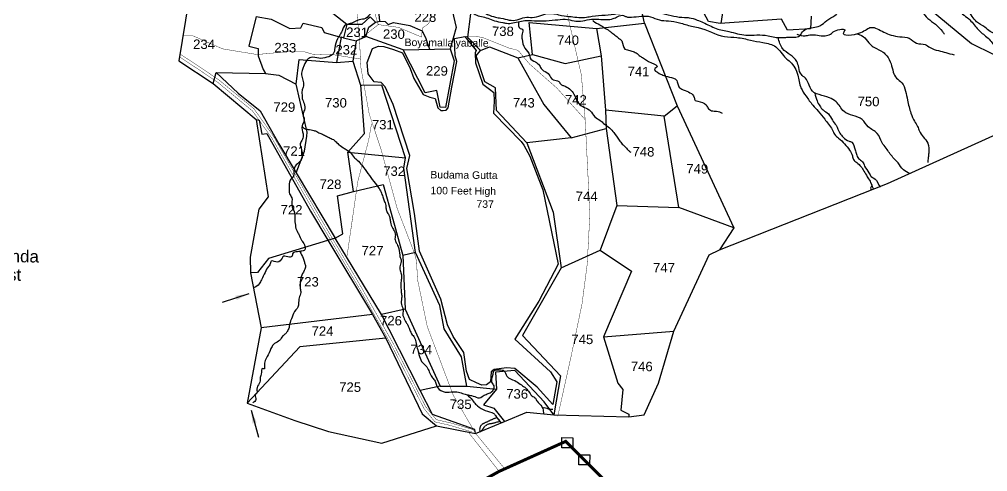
# Model space of a CAD drawing. Header units: feet. Extents: x 818823 to 828518, y 1577598 to 1585637.
# Drawn here: x 824162 to 826718, y 1580043 to 1581236 of the extents above; entities that cross this region are included whole.
import ezdxf
from ezdxf.enums import TextEntityAlignment as Align

# ---------------------------------------------------------------- set-up
doc = ezdxf.new("R2010")
doc.units = ezdxf.units.FT
doc.header["$LTSCALE"] = 15
doc.header["$MEASUREMENT"] = 0
doc.linetypes.add('HIDDEN2', pattern=[0.1875, 0.125, -0.0625])
for name, color, linetype in [('HILL', 17, 'Continuous'), ('PLOT', 7, 'Continuous'), ('PLOT NO', 7, 'Continuous'), ('ROADS', 6, 'HIDDEN2'), ('TANKS-STREAM', 4, 'Continuous'), ('TEXT', 1, 'Continuous'), ('VILLAGE STONES', 240, 'Continuous')]:
    doc.layers.add(name, color=color, linetype=linetype)
doc.layers.add('VILLAGE BOUNDRY', color=5, linetype='HIDDEN2', lineweight=100)
doc.styles.get("Standard").update_dxf_attribs({"font": 'arial.ttf'})
doc.linetypes.add('DOTS', pattern='A,1e-06,-3,["●",Standard,S=3,R=0,X=-1.25,Y=-1.25],-3', length=6.000001)
doc.dimstyles.get("Standard").update_dxf_attribs({"dimtxt": 0.18, "dimasz": 35, "dimexe": 0.18, "dimexo": 0.0625, "dimgap": 0.09, "dimtad": 0, "dimtih": 1, "dimtoh": 1, "dimdec": 4, "dimzin": 0, "dimdsep": 46, "dimtxsty": 'Standard', "dimcen": 0.09, "dimadec": 0, "dimazin": 0, "dimtfac": 1, "dimtdec": 4, "dimtofl": 0, "dimtmove": 0, "dimatfit": 3, "dimfxl": 1, "dimtolj": 1, "dimtzin": 0, "dimarcsym": 0})

msp = doc.modelspace()

# ---------------------------------------------------------------- linework, layer by layer
at = {"layer": 'HILL', "lineweight": -2}
for points in [[(825825.1, 1582035.9), (825878.7, 1581973.4), (825940.7, 1581871.6), (825963.1, 1581829.8), (825994.8, 1581799.5), (826089.3, 1581757.5), (826166.1, 1581716.2), (826224.7, 1581658.9), (826291.3, 1581549.5), (826353.8, 1581469.9), (826468.3, 1581370.4), (826549.1, 1581277.1), (826675.6, 1581172.2), (826790.2, 1581115.8), (826893.1, 1581071.7), (827124.8, 1580941.4)], [(825581.3, 1580280.3), (825570.8, 1580220.4), (825529.4, 1580266.1), (825470, 1580314.8), (825447.8, 1580317.4), (825415.2, 1580312.9), (825407.7, 1580306.1), (825405.6, 1580280.2), (825395.2, 1580271.8), (825382.9, 1580271), (825368.6, 1580277.7), (825350.8, 1580286.1), (825342.7, 1580308.4), (825335.3, 1580357.8), (825307.7, 1580399.2), (825292.3, 1580430.2), (825274.3, 1580498.4), (825218, 1580624.8), (825204.9, 1580723.8), (825185.3, 1580842.5), (825193.3, 1580876.9), (825148.8, 1581011.5), (825127.6, 1581057.7), (825117.1, 1581069.7), (825098.9, 1581071.2), (825082.5, 1581091.9), (825080, 1581121.8), (825094.1, 1581158.7), (825110.2, 1581165.4), (825124.2, 1581163.9), (825150, 1581156.3), (825173.1, 1581147.5), (825193.4, 1581106.2), (825203.1, 1581079.7), (825228.2, 1581038.1), (825245.6, 1581030.3), (825259.4, 1581027.5), (825266.9, 1581002.2), (825275.1, 1580995.7), (825281.3, 1580995.2), (825288.7, 1580996.4), (825294.2, 1581002.2), (825304, 1581057.1), (825316.9, 1581124.6), (825312.7, 1581139.5), (825310.9, 1581185.2), (825338.2, 1581190.9), (825368.3, 1581153.9), (825365.5, 1581147.7), (825366.6, 1581121.6), (825385.8, 1581065), (825403.3, 1581052.2), (825414.6, 1581042.6), (825415.6, 1581020), (825414.2, 1580988.6), (825486.5, 1580914), (825493.6, 1580904), (825509.8, 1580874.9), (825544, 1580786.6), (825584.4, 1580590.1), (825533.5, 1580492.9), (825469.8, 1580392.7), (825564.5, 1580306.7), (825581.3, 1580280.3)]]:
    msp.add_lwpolyline(points, dxfattribs=at)
at = {"layer": 'PLOT', "lineweight": -2}
for points in [[(824670.7, 1581951.5), (824624.2, 1581883), (824635.3, 1581697.3), (824634.9, 1581567.2), (824634.6, 1581443.7), (824582.8, 1581126.4), (824673.9, 1581067.1), (824787.6, 1580971.9), (824819.1, 1580767.9), (824794.5, 1580735.1), (824771.6, 1580608.8), (824772.6, 1580567.8), (824800.5, 1580422.8), (824763.8, 1580223.5), (824888.9, 1580177.7), (824978.2, 1580149.3), (825118.8, 1580118.6), (825118.8, 1580118.6), (825263.3, 1580163.9), (825366.6, 1580143.8), (825442.4, 1580175.1)], [(826260.8, 1581462.7), (826084.4, 1581457.6), (826074.5, 1581488.6), (826013, 1581491.8), (826017.5, 1581390.9), (826026.7, 1581305.2), (826013.7, 1581224.9)], [(825258, 1581358.7), (825254.2, 1581338.9), (825210.5, 1581320.3), (825226.9, 1581289.5), (825257.1, 1581275), (825264.3, 1581281.7), (825300.7, 1581273.9), (825315.3, 1581214.4), (825299.7, 1581158.3), (825310, 1581126.1), (825286.9, 1581003.1), (825272.7, 1581004.5), (825263.8, 1581047.9)], [(825113.7, 1581231.4), (825111.3, 1581258.5), (825153.6, 1581297.2), (825210.5, 1581320.3)], [(825026.8, 1581222.5), (824953, 1581280.1)], [(825352.7, 1581250.4), (825344.9, 1581189), (825379.7, 1581153.8), (825402.9, 1581163.2), (825478.2, 1581134.1), (825516.3, 1581143.6), (825508.3, 1581227.6), (825685.3, 1581211.8), (825812.1, 1581225.7), (825800.9, 1581278.5)], [(826252.8, 1581244), (826251.1, 1581210.5), (826190, 1581207.6), (826174.1, 1581236.2), (826012.3, 1581224.8), (825981.6, 1581230.3), (825963.2, 1581264.4)], [(824787.5, 1581243.1), (824767.8, 1581165), (824792.4, 1581158.6), (824792.1, 1581139.4), (824805.9, 1581103.8), (824812.1, 1581092.7), (824847.1, 1581088.7), (824892.9, 1581064.8), (824900.7, 1581129.6), (824999.6, 1581121.9), (825042.4, 1581125.6), (825062.8, 1581062.3), (825072.3, 1580934), (825029.5, 1580886), (825181.4, 1580870.6), (825118.6, 1581061.9), (825065.9, 1581061.7), (825062.8, 1581061.4)], [(824787.5, 1581243.1), (824827.2, 1581236.2), (824876.3, 1581212), (824905.4, 1581213.7), (824911.1, 1581226.2), (824960.8, 1581214.1), (824966.6, 1581200.8), (825013.6, 1581188.3)], [(825102.6, 1581228.3), (825087.9, 1581242.1), (825066.1, 1581222.3), (825026.8, 1581222.5), (825018.1, 1581187.5), (825051.5, 1581179), (825076.5, 1581190.6)], [(825175.4, 1581155.9), (825076.5, 1581190.6), (825084.5, 1581215.2), (825102.6, 1581228.3), (825113.7, 1581231.4), (825127.9, 1581230.2), (825135.7, 1581222.1), (825149.8, 1581227.2), (825193.1, 1581219.8), (825225.1, 1581205.9), (825235.1, 1581185.2), (825244.4, 1581157.2)], [(825685.3, 1581211.8), (825697.9, 1581140.1), (825709.7, 1580996.6)], [(825812.1, 1581225.7), (825899.1, 1581007.4), (826048.6, 1580686.5), (826010.8, 1580627.7)], [(825018.1, 1581187.5), (825012, 1581188.5), (824999.6, 1581121.9)], [(825051.5, 1581179), (825042.4, 1581125.6)], [(825263.8, 1581047.9), (825233.4, 1581041.7), (825175.4, 1581155.9), (825299.7, 1581158.3)], [(825619, 1580923.3), (825501.7, 1580910.3), (825422, 1580995.7), (825419.4, 1581055.6), (825390.9, 1581071.5), (825368.4, 1581139.6), (825379.7, 1581153.8)], [(825478.2, 1581134.1), (825546.3, 1581011), (825619, 1580923.3), (825711.2, 1580947.7)], [(825516.3, 1581143.6), (825603.3, 1581119.1), (825697.9, 1581140.1)], [(824673.9, 1581067.1), (824681.2, 1581095.5), (824812.1, 1581092.7)], [(824681.2, 1581095.5), (824739.6, 1581041.6), (824797.7, 1580994.6), (824847.4, 1580907.9), (824892.8, 1580830.9), (824914.6, 1580888.1), (824920.5, 1580927.6), (824921.8, 1580938.1), (824892.9, 1581064.8)], [(825864.2, 1580980.4), (825709.7, 1580996.6), (825711.2, 1580947.7), (825739.8, 1580744.8), (825903.2, 1580739.6)], [(826048.6, 1580686.5), (825903.2, 1580739.6), (825864.2, 1580980.4), (825899.1, 1581007.4)], [(824787.6, 1580971.9), (824795.2, 1580969.8), (824801.8, 1580932.8), (824815.7, 1580935.2), (824930.9, 1580730), (824976.4, 1580653.4), (825094.2, 1580457.2), (824800.5, 1580422.8)], [(825572.9, 1580192.6), (825572.9, 1580192.6), (825771, 1580187.5), (825811.2, 1580193.1), (825849.5, 1580276.2), (825890.2, 1580413.5), (825983.2, 1580615.1), (826010.8, 1580627.7), (826454.3, 1580802.9), (826823.9, 1580970.1)], [(825501.7, 1580910.3), (825571.2, 1580727.8), (825592.2, 1580580.6), (825695, 1580627.4)], [(824995.9, 1580659.3), (825015.8, 1580670.6), (825002.2, 1580770.2), (825044, 1580781.5), (825029.5, 1580886)], [(825208.1, 1580621), (825177.4, 1580843.8), (825181.4, 1580870.6)], [(824892.8, 1580830.9), (824995.9, 1580659.3), (824819.4, 1580605.7), (824790.8, 1580568), (824772.6, 1580567.8)], [(825044, 1580781.5), (825122.7, 1580800.6), (825147.9, 1580709), (825174, 1580613.1), (825180.8, 1580471.4), (825118, 1580457.8), (824995.9, 1580659.3)], [(825739.8, 1580744.8), (825695, 1580627.4), (825777.8, 1580572.1), (825704.1, 1580398.5), (825890.2, 1580413.5)], [(825343.3, 1580268.5), (825329.2, 1580345.8), (825283.1, 1580419.6), (825271.8, 1580481.5), (825208.1, 1580621), (825174, 1580613.1)], [(825592.2, 1580580.6), (825490.6, 1580402.3), (825591.1, 1580295.7), (825572.9, 1580192.6), (825547.6, 1580227.7), (825470, 1580310.3), (825419.4, 1580305.2), (825421.3, 1580260.6), (825387.5, 1580219.2), (825414.5, 1580211), (825442.4, 1580175.1), (825501.4, 1580200.4), (825572.9, 1580192.6)], [(825180.8, 1580471.4), (825272.6, 1580268.2), (825220.3, 1580257.5)], [(825094.2, 1580457.2), (825129.5, 1580395.2), (824902.8, 1580372.1), (824763.8, 1580223.5)], [(825366.6, 1580143.8), (825364.4, 1580154.5), (825252.3, 1580193.9), (825220.3, 1580257.5), (825138, 1580417.8), (825118, 1580457.8)], [(825129.5, 1580395.2), (825225.2, 1580195.9), (825263.3, 1580163.9)], [(825704.1, 1580398.5), (825742.3, 1580276.6), (825755.4, 1580260.1), (825750.2, 1580205.2), (825771.5, 1580194.7), (825771, 1580187.5)], [(825272.6, 1580268.2), (825343.3, 1580268.5), (825421.3, 1580260.6)]]:
    msp.add_lwpolyline(points, dxfattribs=at)
at = {"layer": 'ROADS', "lineweight": -2, "ltscale": 10, "const_width": 1}
for points in [[(825108, 1581222.2), (825162.8, 1581214.8), (825223.9, 1581189), (825226.1, 1581212.8), (825243, 1581225.2), (825256, 1581264), (825253.7, 1581280.6), (825271.7, 1581354.9), (825279.3, 1581397.2), (825258.8, 1581583.6), (825234.8, 1581713.8), (825239.9, 1581799.1), (825231.6, 1581875.2), (825229.7, 1581901.1)], [(825059.1, 1581182.1), (825109.4, 1581221.9), (825095.3, 1581270), (825094.1, 1581285.4)], [(824593.5, 1581193.5), (824619.3, 1581192.9), (824698.7, 1581158), (824789.5, 1581143.1), (824864.4, 1581150.1), (824915.6, 1581150), (824937.1, 1581143.8), (824970.2, 1581142.1), (824988.7, 1581143), (825064, 1581131)], [(825583.4, 1580188.8), (825619.1, 1580349.4), (825647.5, 1580485.7), (825661.1, 1580589.4), (825668.3, 1580722.5), (825656.7, 1580952.8), (825655.8, 1580971.3), (825581.1, 1581054.7), (825508.6, 1581118.4), (825478.5, 1581154.1), (825454.3, 1581160.3), (825386.5, 1581187.4), (825364, 1581191.9), (825338.2, 1581190.9)], [(825357.2, 1580147.8), (825297, 1580165.8), (825259.2, 1580174.4), (825230.7, 1580209), (825146.7, 1580372.7), (825061.3, 1580523.2), (824952, 1580707.7), (824829.3, 1580921.6), (824777.9, 1580993.9), (824686, 1581069.5), (824636.6, 1581102.9), (824584, 1581137.5)], [(825360.8, 1580153.8), (825300.6, 1580171.7), (825262.7, 1580180.4), (825234.3, 1580215), (825150.3, 1580378.7), (825064.9, 1580529.1), (824955.6, 1580713.6), (824832.8, 1580927.6), (824781.5, 1580999.9), (824689.6, 1581075.5), (824640.1, 1581108.9), (824587.6, 1581143.5)], [(825347.1, 1580147.6), (825428.7, 1580043.9)], [(825366.6, 1580143.8), (825443.5, 1580050.6)]]:
    msp.add_lwpolyline(points, dxfattribs=at)
at = {"layer": 'ROADS', "linetype": 'DOTS', "lineweight": -2, "ltscale": 0.15, "const_width": 1}
for points in [[(825366.6, 1580143.8), (825307.5, 1580244.8), (825238.9, 1580425.7), (825213, 1580550.8), (825210.7, 1580597.5), (825205.6, 1580618), (825158.9, 1580738.9), (825116.9, 1580893.2), (825085.6, 1580986.3), (825063.5, 1581109.9), (825060.4, 1581173.8), (825053.2, 1581253.1)], [(825655.8, 1580971.3), (825645.6, 1581090.1), (825606.3, 1581259.7)], [(825027.4, 1580613.1), (825055.2, 1580807.3), (825084.1, 1580917.2), (825091.8, 1580960.8)]]:
    msp.add_lwpolyline(points, dxfattribs=at)
at = {"layer": 'ROADS', "lineweight": -2}
msp.add_spline([(825423.1, 1580185.3), (825408.3, 1580179.8), (825397.4, 1580174.4), (825391.1, 1580171.8), (825383.7, 1580167.8), (825379.3, 1580163.2), (825378.8, 1580148.8), (825386.3, 1580156), (825390.7, 1580162.2), (825394.3, 1580165.7), (825400.9, 1580169.2), (825411.5, 1580171), (825424.4, 1580174.4), (825430.2, 1580175.8), (825423.6, 1580184.7)], degree=3, dxfattribs=at)
at = {"layer": 'TANKS-STREAM', "lineweight": -2}
for points in [[(824714.3, 1582309.7), (824726.6, 1582309), (824735.7, 1582301.9), (824748.3, 1582300.3), (824762.9, 1582300.9), (824785.6, 1582302.4), (824809.2, 1582301.1), (824826, 1582300.3), (824845.1, 1582302.5), (824863.7, 1582302.7), (824889.6, 1582294.7), (824895.2, 1582287.3), (824904.3, 1582281.6), (824911.6, 1582276.2), (824917.5, 1582264.6), (824933.1, 1582253.4), (824964.8, 1582243.9), (824975.5, 1582231.7), (824983.2, 1582225.6), (824990.5, 1582221), (825000.6, 1582215.3), (825012.8, 1582207), (825027.1, 1582201.9), (825051.3, 1582192.8), (825072.2, 1582190.1), (825088.1, 1582183.7), (825097.5, 1582172), (825101.9, 1582159.7), (825104.7, 1582150.9), (825109.5, 1582141.4), (825115.1, 1582133.4), (825119.7, 1582102.1), (825128.7, 1582054.6), (825131.4, 1582044.4), (825135.9, 1582031.8), (825138.2, 1582015.9), (825139.8, 1581997), (825139.3, 1581974.4), (825146.1, 1581958.6), (825149.1, 1581947.3), (825151.4, 1581931.5), (825156.9, 1581916.4), (825159.2, 1581906.2), (825162.5, 1581878.9), (825170.8, 1581859.8), (825171.6, 1581842.6), (825175, 1581822.5), (825185, 1581803.8), (825190.4, 1581787.6), (825204, 1581692.3), (825214.3, 1581669.7), (825225.4, 1581642.5), (825230.2, 1581615.4), (825235.3, 1581595.5), (825232.1, 1581548.8), (825236.2, 1581520.4), (825241, 1581496.4), (825244.6, 1581473.7), (825249.3, 1581440.3), (825256.4, 1581394.3), (825259.3, 1581371.7), (825264.9, 1581360.6), (825279.7, 1581347.6), (825292.9, 1581329.6), (825314.1, 1581304.2), (825320.8, 1581294), (825333.6, 1581286.5), (825339.8, 1581275.2), (825346.8, 1581263.6), (825353.6, 1581257.4), (825365.5, 1581248.7), (825398.9, 1581239), (825416.1, 1581232.3), (825438.2, 1581227.4), (825448.3, 1581225.4), (825464.8, 1581226.3), (825501.4, 1581233.1), (825514, 1581232.7), (825576.5, 1581234.2), (825603.4, 1581236.1), (825626.9, 1581232.1), (825643.3, 1581230.8), (825667.4, 1581235.8), (825686.3, 1581236.4), (825692.1, 1581236.1), (825729.7, 1581237.7), (825742, 1581243.2), (825757, 1581246.1), (825763.9, 1581243), (825777.9, 1581241.6), (825828.3, 1581242.8), (825851.9, 1581234.3), (825875.5, 1581231.8), (825904.8, 1581226.7), (825936.6, 1581218.1), (825954.1, 1581214.4), (826023.9, 1581190.6), (826056.3, 1581188.1), (826092.6, 1581181.1), (826124.5, 1581174.7), (826143.7, 1581170.6), (826159, 1581163.4), (826185.8, 1581133.4), (826196.7, 1581124.1), (826217.2, 1581089), (826225.6, 1581055.2), (826239, 1581033.7), (826256.7, 1581009.5), (826271, 1580994), (826288.3, 1580972.8), (826297.8, 1580959.6), (826308.2, 1580945.1), (826314.2, 1580932.8), (826325, 1580922.6), (826353.8, 1580890.7), (826361.4, 1580876), (826364.1, 1580866.1), (826373.1, 1580858.4), (826391.8, 1580835.8), (826400.7, 1580821), (826404.2, 1580815.4), (826411, 1580802.1), (826416.6, 1580788)], [(824972.8, 1582234.8), (824990.3, 1582229.2), (824994.7, 1582224.7), (825005, 1582220.6), (825017, 1582215.9), (825056.3, 1582205.9), (825078.3, 1582200.2), (825090.9, 1582195.8), (825099.5, 1582181.4), (825105.6, 1582171.5), (825118.5, 1582154.3), (825122.9, 1582146.7), (825133.1, 1582117.3), (825136.3, 1582089.8), (825135.7, 1582077.7), (825137.8, 1582053.1), (825141.1, 1582044), (825150.8, 1582023), (825156.3, 1582008.7), (825155.8, 1581990), (825155, 1581958.4), (825160.2, 1581943.2), (825166.5, 1581933.3), (825170.6, 1581922.8), (825168.9, 1581903.5), (825176.6, 1581877), (825183.2, 1581859.5), (825192.8, 1581834.4), (825199.5, 1581819.6), (825205.7, 1581798.4), (825212, 1581781), (825216.7, 1581761.3), (825216.5, 1581740.5), (825219, 1581722.3), (825223, 1581707.2), (825225.8, 1581685.9), (825227.9, 1581670.8), (825231.2, 1581657.9), (825233.7, 1581641.7), (825235.1, 1581623.9), (825234.3, 1581600.6), (825242.7, 1581587.1), (825246.3, 1581570.1), (825247.6, 1581553), (825249, 1581537.9), (825253, 1581527.6), (825257.8, 1581507.5), (825254.2, 1581496), (825257.9, 1581483.1), (825270, 1581444), (825272, 1581417.9), (825276, 1581394.4), (825276.9, 1581377.4), (825286.2, 1581362.6), (825302.3, 1581340.1), (825310.5, 1581321.5), (825320.9, 1581308.9), (825330.3, 1581297.8), (825335.8, 1581283.8), (825350.1, 1581276.1), (825364.4, 1581264.6), (825379.1, 1581257.6), (825398, 1581248.7), (825419.1, 1581241.7), (825433.5, 1581238.9), (825476.6, 1581234.3), (825496.7, 1581241), (825516.1, 1581240.8), (825560.8, 1581251.6), (825593.7, 1581246.3), (825618.6, 1581243), (825659.1, 1581241.5), (825674.3, 1581244.4), (825708.4, 1581247.1), (825741, 1581250.9), (825769.5, 1581254.4), (825796.4, 1581259.4), (825831.2, 1581257.6), (825890, 1581244.5), (825918.4, 1581240.8), (825930.5, 1581240.3), (825951.3, 1581234.1), (825983.7, 1581219.8), (826001.8, 1581211.6), (826035.4, 1581203.7), (826080.4, 1581194.2), (826109.2, 1581194.7), (826138.7, 1581192.5), (826156.5, 1581188.5), (826171.2, 1581187.6), (826185.6, 1581188.2), (826195.9, 1581189.3), (826224.2, 1581194.3), (826227.3, 1581199.5), (826239.1, 1581209.9), (826275.5, 1581219.1), (826293.5, 1581232.6), (826314.8, 1581246.3), (826340.4, 1581265), (826359.8, 1581273.5), (826378.4, 1581278.2), (826392.9, 1581293.6), (826413.9, 1581304.4), (826431.8, 1581314.8)], [(826220.4, 1581789.7), (826223.7, 1581794.4), (826238.2, 1581794.4), (826247.2, 1581791), (826256.7, 1581788.7), (826276.1, 1581787.1), (826284.2, 1581783.9), (826291.5, 1581779.9), (826299.6, 1581773.8), (826303.6, 1581764.7), (826299.1, 1581739.8), (826301.7, 1581731.5), (826302.4, 1581725.2), (826309.1, 1581715.8), (826315.9, 1581709.8), (826325.8, 1581700.7), (826332.2, 1581691.1), (826338.6, 1581682.1), (826345.8, 1581672.9), (826348.9, 1581665.4), (826355.2, 1581658.5), (826389.4, 1581624.9), (826399.9, 1581619), (826406.8, 1581609.6), (826413.8, 1581598.5), (826419.8, 1581593.7), (826434.5, 1581586.4), (826446.2, 1581579.3), (826449.9, 1581572.1), (826456.4, 1581562.7), (826470.2, 1581537.1), (826476.7, 1581520.1), (826477.9, 1581504.8), (826478.7, 1581490.5), (826477, 1581478.4), (826478.4, 1581466.9), (826485.4, 1581456.7), (826491.3, 1581449), (826495.1, 1581444.1), (826502.1, 1581437.4), (826510, 1581429.7), (826524.5, 1581419.3), (826538.1, 1581397.9), (826542.2, 1581388.6), (826549.7, 1581374.8), (826557.2, 1581359.6), (826569.2, 1581351.1), (826576.1, 1581343.4), (826584.3, 1581328.3), (826593.4, 1581317.1), (826604.8, 1581304.5), (826611.7, 1581296.5), (826652.2, 1581249.9), (826668.4, 1581237.1), (826691.1, 1581211.9), (826712.8, 1581191.8), (826725.4, 1581180.5), (826735, 1581168.2), (826749.7, 1581157.3), (826784.6, 1581136.1), (826802.4, 1581125.7), (826819.1, 1581119), (826849.2, 1581119.7), (826865, 1581114.9), (826875.6, 1581107.2), (826900, 1581102.9), (826920.3, 1581091), (826935.6, 1581086.7), (826953.8, 1581079.9), (826970.4, 1581074.9), (826986.6, 1581064), (826997.2, 1581052.7), (827007.3, 1581046.5), (827021.5, 1581034.7), (827032.1, 1581023.9), (827043.2, 1581016.1), (827074.2, 1580997.2)], [(826816.1, 1581273.5), (826813.4, 1581262), (826808.5, 1581255.1), (826799.1, 1581246.7), (826789.9, 1581235.2), (826782.1, 1581232), (826778.6, 1581227.6), (826773.5, 1581219.2), (826765.2, 1581214.2), (826757.3, 1581211.4), (826752, 1581204.8), (826739.9, 1581198.9), (826711, 1581215), (826689.4, 1581229.7), (826666.7, 1581259.6), (826635.6, 1581290.7), (826623.1, 1581301.5), (826612.6, 1581318.7), (826597.9, 1581331.7), (826567.6, 1581372.1), (826550.5, 1581397.8), (826545.2, 1581404.7), (826537.1, 1581419), (826528.1, 1581434.5), (826524.1, 1581440.2), (826516.9, 1581449.8), (826502.8, 1581458.4), (826484.9, 1581473.4), (826483.8, 1581485.4), (826483.7, 1581503.7), (826479.8, 1581529.5), (826479.1, 1581551.2), (826470.4, 1581567.7), (826452.6, 1581581.5), (826439.5, 1581596.7), (826421.9, 1581604.8), (826392.1, 1581637.2), (826374.8, 1581650.9), (826356.1, 1581675), (826345.9, 1581690.7), (826329, 1581696.3), (826307.5, 1581733.9), (826308.8, 1581771.3), (826306.7, 1581781.4), (826300.7, 1581786.2), (826282, 1581794), (826269, 1581795.9)], [(826267.1, 1581510.3), (826283.9, 1581502.5), (826297.7, 1581488.2), (826307.8, 1581481.1), (826310.5, 1581464.7), (826329.6, 1581459.8), (826341.6, 1581456.3), (826354.5, 1581448.8), (826365.1, 1581434.4), (826370.2, 1581424.4), (826390.3, 1581420.8), (826397, 1581412.4), (826409.3, 1581408.9), (826420, 1581405.4), (826425.1, 1581394.9), (826434.9, 1581387.5), (826445.5, 1581374.8), (826452.5, 1581369.6), (826470.9, 1581346.6), (826479.9, 1581327.1), (826486.6, 1581317.1), (826493, 1581304.5), (826497.6, 1581297.4), (826503.4, 1581295), (826510.9, 1581287.1), (826522.3, 1581281), (826541.3, 1581264.5), (826552.3, 1581246.9), (826570.4, 1581230.5), (826580.3, 1581223.1), (826599, 1581203.5), (826604.4, 1581196.4)], [(825262.4, 1581369.5), (825260.9, 1581367.2), (825258, 1581358.7), (825256, 1581354.3), (825251.2, 1581346.9), (825247.8, 1581343.3), (825222.7, 1581332.6), (825213.7, 1581327.3), (825205.5, 1581324.2), (825196.5, 1581322.4), (825182.1, 1581317.8), (825178.1, 1581315.4), (825172.2, 1581310.7), (825166.2, 1581308.9), (825153.6, 1581297.2), (825142.5, 1581287), (825136.7, 1581281.7), (825120.3, 1581277.8), (825100.7, 1581256.5), (825092.7, 1581253.1), (825075.6, 1581237.7), (825058.9, 1581234.9), (825038.2, 1581225.2), (825026.8, 1581222.5), (825016.8, 1581213.5), (825016, 1581210.8), (825014, 1581205.3), (825010.9, 1581199), (825005.5, 1581190.4), (825001.7, 1581184.3), (824995, 1581160.5), (824990.7, 1581145.1), (824974, 1581135.9), (824952.8, 1581133.3), (824931.7, 1581135.5), (824920.9, 1581128), (824912.3, 1581110.9), (824908.6, 1581101.2), (824907.6, 1581086.2), (824911.5, 1581072.4), (824911, 1581056.9), (824908.4, 1581048), (824908.7, 1581033.4), (824909, 1581027.5), (824913.7, 1581014.1), (824914.4, 1580996.6), (824911.2, 1580984.6), (824914.1, 1580971.8), (824908.3, 1580954.9), (824910.9, 1580933.7), (824909.5, 1580919.5), (824903.7, 1580908.6), (824907.2, 1580891.6), (824906, 1580865.6), (824895.9, 1580855.2), (824887.2, 1580840.4), (824885.4, 1580822.7), (824877.1, 1580811.5), (824874.5, 1580791.2), (824875.2, 1580775.4), (824881.2, 1580765.3), (824881.1, 1580746.2), (824888.1, 1580726.6), (824889.5, 1580706.3), (824891.4, 1580688.8), (824896.9, 1580673.3), (824900.1, 1580668.4), (824906.9, 1580653.3), (824908.5, 1580651.3), (824913.9, 1580626), (824907.8, 1580624.9), (824896.4, 1580623), (824882.9, 1580617.8), (824882.4, 1580612.2), (824875, 1580608.6), (824860, 1580611.2), (824855.5, 1580606.4), (824843.7, 1580595.5), (824826.9, 1580598.1), (824823.2, 1580588.4), (824819.5, 1580584), (824810.8, 1580568.6), (824801.2, 1580549.2), (824795.4, 1580538.3), (824780.3, 1580527.7)], [(825479.7, 1581229.6), (825484.3, 1581211.8), (825489.9, 1581209.9), (825489.4, 1581197.3), (825489.2, 1581183.2), (825496.8, 1581159.7), (825509, 1581141.8), (825510.3, 1581133.8), (825524.3, 1581123.6), (825535, 1581114.6), (825541.9, 1581103.4), (825558.5, 1581092.9), (825566.9, 1581080.2), (825571.7, 1581076.8), (825586.1, 1581071.9), (825592, 1581064), (825599, 1581061), (825626.3, 1581038.5), (825638.7, 1581014.1), (825654.2, 1581003.5), (825669.3, 1580994.9), (825681.4, 1580979.2), (825695.8, 1580969), (825704.6, 1580961.5), (825720.1, 1580949.5), (825731.5, 1580937.2), (825745.8, 1580917.5), (825753.9, 1580907), (825763.4, 1580897.7), (825770, 1580890.2), (825776.7, 1580885.7)], [(825675.7, 1581233.2), (825677.2, 1581231.8), (825694.4, 1581221.5), (825706.3, 1581214.1), (825719.4, 1581205.7), (825726.6, 1581200.7), (825736.9, 1581192.2), (825746.7, 1581184.6), (825752.4, 1581179), (825760.9, 1581157.5), (825767.2, 1581155.7), (825779.3, 1581151.8), (825790.6, 1581147.4), (825798.6, 1581140.4), (825806.9, 1581135.1), (825830.8, 1581121.3), (825845.4, 1581110.2), (825839.7, 1581106.3), (825851.4, 1581093.2), (825863.5, 1581087.9), (825883.4, 1581082.5), (825893.2, 1581078.9), (825900, 1581068.2), (825903.1, 1581058), (825914.9, 1581049.8), (825943.7, 1581030), (825946.5, 1581022.2), (825953.4, 1581019.8), (825975, 1581010.3), (825979.6, 1581002.8), (825989.6, 1580994.9), (826002.6, 1580993.9), (826017.9, 1580988.3)], [(826214.8, 1581196.6), (826236.5, 1581192.7), (826248.9, 1581194.9), (826289.3, 1581192.8), (826303.4, 1581197), (826314.2, 1581204.6), (826341.3, 1581206.3), (826338.5, 1581202.4), (826383.2, 1581200.9), (826410.8, 1581214.7), (826444.1, 1581202.3), (826463.4, 1581194.5), (826486.7, 1581189.9), (826511.4, 1581186), (826531, 1581172.8), (826553.4, 1581169.5), (826566.4, 1581161.4), (826588.7, 1581153.5), (826608.3, 1581148.3), (826629.7, 1581142.1)], [(826512.7, 1580829.3), (826496.1, 1580838.9), (826481.9, 1580857.4), (826468.3, 1580871.9), (826450.5, 1580895.8), (826439.6, 1580910.6), (826427, 1580935.3), (826403.4, 1580952.2), (826386.9, 1580972.1), (826362.3, 1580982.3), (826339.3, 1580992.9), (826318.2, 1581018.8), (826300.6, 1581029), (826273.6, 1581037.3), (826259.9, 1581042.8), (826247.4, 1581061.9), (826237.2, 1581081), (826226.6, 1581090.1), (826219.7, 1581108.6), (826214.6, 1581125), (826177.1, 1581158.7), (826165.4, 1581187.7)], [(826373.9, 1581197.9), (826394.5, 1581186.8), (826408, 1581170), (826419.3, 1581161.5), (826442.2, 1581149.6), (826451.9, 1581139.9), (826463.4, 1581118.4), (826469.2, 1581097), (826477.7, 1581080.9), (826492, 1581068.7), (826501.8, 1581046.6), (826506.9, 1581023), (826515.9, 1580988.2), (826525.1, 1580967), (826533.3, 1580953.3), (826538.5, 1580941.2), (826548.4, 1580926.1), (826560.6, 1580909), (826562.7, 1580883), (826561.6, 1580871.6), (826560.1, 1580858.3)], [(826262.1, 1581041.5), (826268, 1581020.8), (826275.2, 1581007.7), (826283.8, 1580996.9), (826297.8, 1580986.4), (826308.6, 1580969.9), (826318.2, 1580956.5), (826328.1, 1580935.7), (826337, 1580925), (826352.6, 1580914.8), (826359.6, 1580911.7), (826368.7, 1580891.6), (826372.3, 1580880.5), (826377.2, 1580869.1), (826387.8, 1580860.4), (826393.7, 1580848.9), (826404.9, 1580831.5), (826411.1, 1580821.1), (826424.7, 1580810.6), (826435.6, 1580795.5), (826436, 1580796.8)], [(824908.1, 1580954), (824914.6, 1580947.7), (824924.2, 1580945.8), (824939.6, 1580942.8), (824947.1, 1580940.2), (824952.8, 1580936.9), (824962.5, 1580932.9), (824972.9, 1580927.4), (824982.1, 1580923), (824993.6, 1580916.8), (825002.8, 1580908.1), (825015.6, 1580898.3), (825024.6, 1580892.8), (825035.3, 1580885.4), (825046.2, 1580871.4), (825053.7, 1580864.9), (825066.8, 1580850.1), (825097.7, 1580808.6), (825111.9, 1580789.5), (825118.2, 1580777.2), (825122.4, 1580765), (825126.3, 1580754.9), (825129.7, 1580741.6), (825131.1, 1580731.6), (825136.3, 1580721.9), (825140.5, 1580710.3), (825142.2, 1580700.7), (825146.8, 1580686.3), (825152.2, 1580676.9), (825154.5, 1580664), (825153.4, 1580657.3), (825154.9, 1580651.1), (825159.3, 1580642.9), (825161.9, 1580636.9), (825166.2, 1580614.1), (825167.6, 1580607.9), (825169.8, 1580601.7), (825169.2, 1580593.5), (825166.4, 1580580.2), (825168.8, 1580567.9), (825171.3, 1580557.3), (825169.6, 1580545.8), (825169.3, 1580531.2), (825170.4, 1580515.8), (825171.5, 1580505.2), (825170.7, 1580496.1), (825170.1, 1580488.1), (825174.4, 1580473.3), (825175.3, 1580465.9), (825174.4, 1580457.4), (825176.6, 1580449.3), (825183.5, 1580436.1), (825187.2, 1580429.6), (825189.9, 1580423.5), (825194.1, 1580414), (825199, 1580404.2), (825203.5, 1580399.6), (825208.5, 1580385.4), (825217, 1580351.8), (825223.9, 1580334.1), (825237.7, 1580319.2), (825250.9, 1580293.1), (825257.9, 1580284.4), (825262.5, 1580273.6), (825266.5, 1580264.5), (825286.2, 1580253.1), (825307.6, 1580253.8), (825325.3, 1580251.8), (825338.8, 1580247.4), (825349.4, 1580245), (825356.1, 1580243.6), (825372.3, 1580238.1), (825373.5, 1580237.7), (825386.8, 1580243.5), (825397.2, 1580248), (825407.3, 1580252.5), (825414.6, 1580261.3), (825415.3, 1580269.1), (825409.7, 1580279.1), (825412.8, 1580300.2), (825415, 1580309.3), (825430, 1580311.6), (825441.3, 1580309.4), (825448.9, 1580295), (825470, 1580283.4), (825484.4, 1580273.9), (825506.1, 1580255.7), (825515, 1580243.2), (825524.3, 1580237), (825528.8, 1580229.2), (825541.3, 1580214.7), (825543.6, 1580209.8), (825546.1, 1580195.5)], [(826409.9, 1580804.5), (826412.8, 1580798), (826409.1, 1580790.8), (826411.1, 1580785.8)], [(824902.3, 1580624), (824911.2, 1580605.8), (824914.4, 1580596), (824917.1, 1580587.1), (824915.8, 1580577.3), (824907.5, 1580561.6), (824903.7, 1580543.3), (824903.5, 1580525.9), (824905, 1580515.7), (824900.8, 1580501.9), (824899, 1580484.5), (824896.5, 1580475.2), (824891.5, 1580469.5), (824881.9, 1580450.7), (824875.4, 1580431.5), (824873.9, 1580423.1), (824869.4, 1580413), (824865, 1580407), (824857.4, 1580401), (824849.2, 1580389.3), (824835.7, 1580380.9), (824829.1, 1580373.6), (824819.1, 1580351.4), (824809.6, 1580329.1), (824806.6, 1580314.1), (824804.5, 1580315.2), (824800.7, 1580300.2), (824798.2, 1580294.1), (824797.7, 1580283.1), (824795.2, 1580275.9), (824788.9, 1580260.9), (824789.2, 1580250.6), (824784.9, 1580246), (824786.6, 1580233.3), (824778, 1580224.8)], [(825344.6, 1580246), (825357.7, 1580232.2), (825366.4, 1580221.4), (825371.1, 1580216.9), (825391.7, 1580204.4), (825414.4, 1580196.2), (825417.5, 1580193), (825424.2, 1580183.8), (825434.7, 1580171.9), (825434.4, 1580172.5)], [(825543.4, 1580210.3), (825547.7, 1580212), (825561.9, 1580207.9), (825570.5, 1580208.4)]]:
    msp.add_spline(points, degree=3, dxfattribs=at)
at = {"layer": 'VILLAGE BOUNDRY', "lineweight": -2, "ltscale": 25, "const_width": 8}
msp.add_lwpolyline([(825835.5, 1579891.7), (825654.8, 1580072.9), (825604.6, 1580123.1), (825428.7, 1580043.9), (824834.5, 1579715.6)], dxfattribs=at)
at = {"layer": 'VILLAGE STONES', "lineweight": -2}
for points in [[(825594.6, 1580132.9), (825623.1, 1580132.6), (825622.8, 1580106), (825594.3, 1580106.3)], [(825639.2, 1580087.9), (825667.7, 1580087.6), (825667.5, 1580061), (825639, 1580061.3)]]:
    msp.add_lwpolyline(points, close=True, dxfattribs=at)

# ---------------------------------------------------------------- texts
at = {"layer": 'PLOT NO', "lineweight": -2}
for s, p in [('228', (825233.9, 1581241.8)), ('231', (825053.7, 1581201.8)), ('230', (825150.8, 1581196.9)), ('234', (824649.6, 1581170.1)), ('233', (824864.1, 1581161.2)), ('232', (825025.2, 1581155.6)), ('229', (825264.4, 1581100))]:
    msp.add_text(s, height=24.81, rotation=359.4283, dxfattribs=at).set_placement(p, align=Align.MIDDLE_CENTER)
for s, p in [('738', (825409.6, 1581192.3)), ('740', (825581.6, 1581169)), ('741', (825767.7, 1581086.2)), ('730', (824968.7, 1581003.8)), ('743', (825464.8, 1581003.9)), ('742', (825602.2, 1581011.6)), ('750', (826374.9, 1581007.1)), ('729', (824832.5, 1580992.4)), ('731', (825092.5, 1580946)), ('721', (824858, 1580876.3)), ('748', (825780.7, 1580874.6)), ('732', (825122.4, 1580823.4)), ('749', (825922.7, 1580829.6)), ('728', (824954.3, 1580789)), ('744', (825630.8, 1580757.2)), ('722', (824851.5, 1580721.8)), ('727', (825065.3, 1580613.9)), ('747', (825834.9, 1580568.9)), ('723', (824894.6, 1580531.9)), ('726', (825114.1, 1580429.4)), ('724', (824933.3, 1580401.8)), ('745', (825619.2, 1580380)), ('734', (825193.8, 1580353.2)), ('746', (825776.2, 1580308.5)), ('725', (825006.2, 1580254.1)), ('736', (825447.2, 1580236.1)), ('735', (825298.1, 1580208.8))]:
    msp.add_text(s, height=24.81, rotation=359.4283, dxfattribs=at).set_placement(p)
at = {"layer": 'TEXT', "color": 7, "lineweight": -2}
for s, height, p in [('Boyamallaiyaballe', 19.715, (825178.9, 1581165.6)), ('Budama Gutta', 19.715, (825246.9, 1580816.6)), ('100 Feet High', 19.715, (825247.4, 1580774.8)), ('737', 19.71, (825368.7, 1580739.1)), ('Malakavemulakonda ', 32.036, (823803, 1580598.8)), ('Panchayat Forest', 32.036, (823816, 1580550))]:
    msp.add_text(s, height=height, rotation=359.4283, dxfattribs=at).set_placement(p)

# ---------------------------------------------------------------- leaders
at = {"layer": 'VILLAGE BOUNDRY', "linetype": 'Continuous', "lineweight": -2}
for points in [[(824767.6, 1580512.4), (824697.4, 1580489.4)], [(824773.9, 1580205.4), (824793.2, 1580134)]]:
    msp.add_leader(points, dimstyle='Standard', override={"dimgap": 0.09, "dimtad": 0}, dxfattribs=at)

doc.saveas('drawing.dxf')
